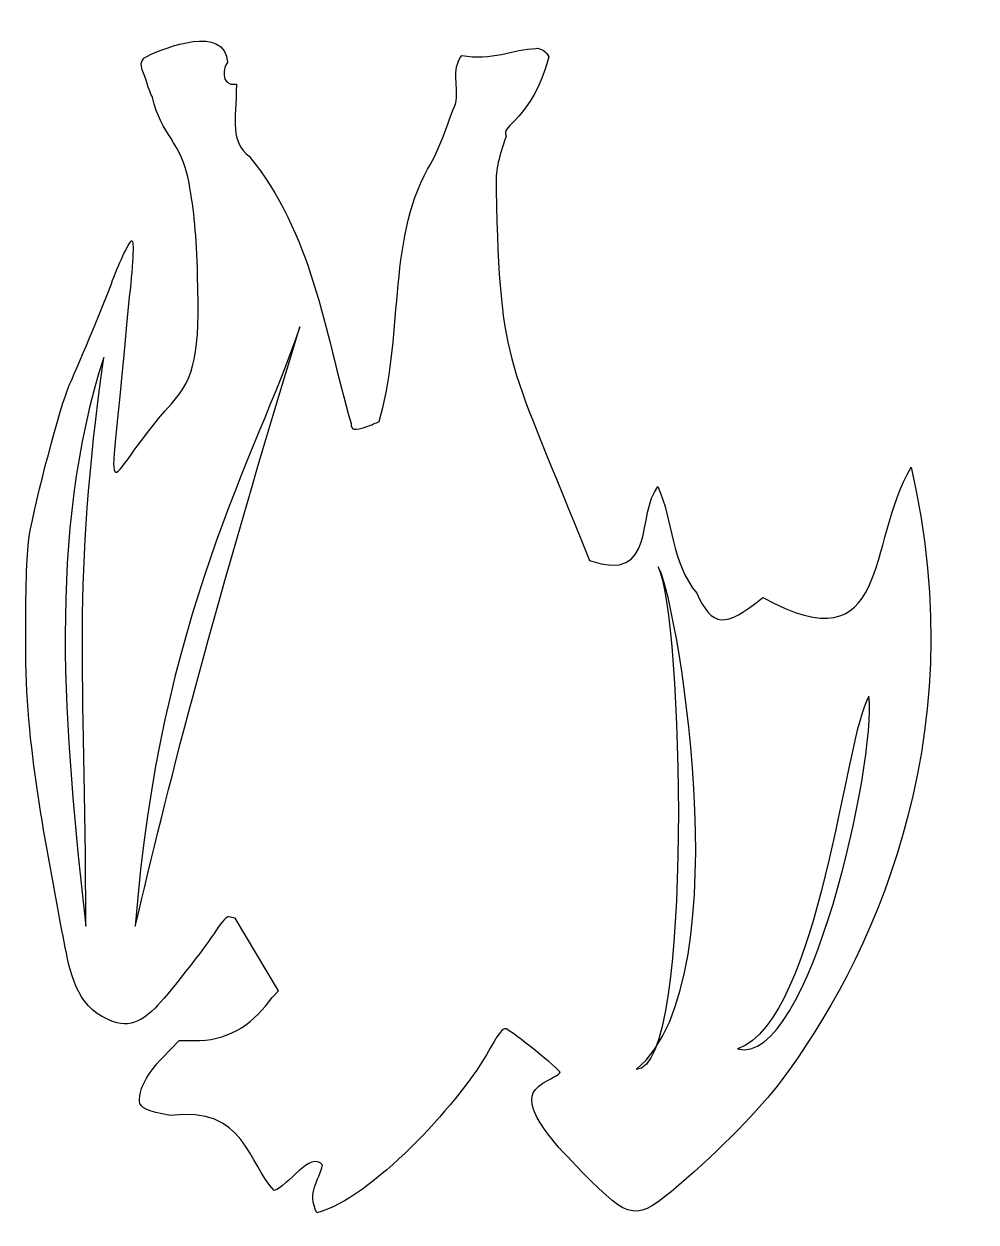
# Model space of a CAD drawing. Header units: centimetres. Extents: x -10.7 to 9.6, y -13.3 to 12.2.
import ezdxf

# ---------------------------------------------------------------- set-up
doc = ezdxf.new("R2010")
doc.units = ezdxf.units.CM
doc.header["$MEASUREMENT"] = 0
doc.layers.add('Layer 1', color=7, linetype='Continuous')

msp = doc.modelspace()

# ---------------------------------------------------------------- linework, layer by layer
at = {"layer": 'Layer 1'}
for points, knots in [([(-1.3502, 11.50938), (-1.60033, 11.18191), (-1.39764, 10.84895), (-1.48828, 10.47172), (-1.48828, 10.47172), (-1.60735, 10.21317), (-1.7946, 9.5511), (-2.08111, 9.08845), (-2.08111, 9.08845), (-2.94246, 7.54512), (-2.59161, 5.40717), (-3.11629, 3.71575), (-3.11629, 3.71575), (-3.13066, 3.70138), (-3.23818, 3.65648), (-3.35524, 3.6157), (-3.35524, 3.6157), (-3.65202, 3.51233), (-3.71084, 3.52139), (-3.7116, 3.66862), (-3.7116, 3.66862), (-4.29012, 5.68716), (-4.54027, 7.72666), (-5.88284, 9.36295), (-5.88284, 9.36295), (-6.28435, 9.68022), (-6.16736, 10.0769), (-6.15238, 10.89919), (-6.15238, 10.89919), (-6.52339, 10.8431), (-6.42486, 11.28971), (-6.3409, 11.35477), (-6.3409, 11.35477), (-6.40282, 12.17846), (-7.66707, 11.67856), (-8.05077, 11.4945), (-8.05077, 11.4945), (-8.29116, 11.38393), (-8.13568, 11.17765), (-8.07888, 10.98352), (-8.07888, 10.98352), (-8.04332, 10.85803), (-7.98125, 10.69153), (-7.9408, 10.6131), (-7.9408, 10.6131), (-7.74947, 9.79542), (-7.33829, 9.70134), (-7.16276, 8.79409), (-7.16276, 8.79409), (-7.05258, 8.18595), (-7.00743, 7.69855), (-6.98003, 6.81798), (-6.98003, 6.81798), (-6.92875, 5.16965), (-7.03723, 4.64285), (-7.53896, 4.09194), (-7.53896, 4.09194), (-9.11198, 2.35463), (-8.87969, 1.27246), (-8.4526, 6.22101), (-8.4526, 6.22101), (-8.35626, 7.01646), (-8.32697, 7.59869), (-8.3848, 7.56294), (-8.3848, 7.56294), (-8.44841, 7.52363), (-8.67563, 7.04335), (-8.81723, 6.64847), (-8.81723, 6.64847), (-8.93579, 6.31782), (-9.45675, 5.0611), (-9.71351, 4.4855), (-9.71351, 4.4855), (-9.89636, 4.07559), (-10.43508, 2.04415), (-10.56596, 1.27164), (-10.56596, 1.27164), (-10.61609, 0.97579), (-10.64045, 0.28476), (-10.63955, -0.82353), (-10.63955, -0.82353), (-10.67893, -3.0137), (-10.25402, -5.0172), (-9.8706, -7.1264), (-9.8706, -7.1264), (-9.73686, -7.74351), (-9.67368, -8.49777), (-9.11819, -8.88753), (-9.11819, -8.88753), (-8.61831, -9.21592), (-8.30297, -9.18759), (-7.8854, -8.77591), (-7.8854, -8.77591), (-7.63915, -8.53313), (-6.81447, -7.48196), (-6.57571, -7.10655), (-6.57571, -7.10655), (-6.47308, -6.94518), (-6.35794, -6.82269), (-6.31939, -6.83453), (-6.31939, -6.83453), (-6.28084, -6.84636), (-6.21832, -6.85727), (-6.18048, -6.85851), (-6.18048, -6.85851), (-6.18048, -6.85851), (-5.25444, -8.40798), (-5.25444, -8.40798), (-5.25444, -8.40798), (-5.25444, -8.40798), (-5.39004, -8.55185), (-5.39004, -8.55185), (-5.39004, -8.55185), (-5.75693, -9.06032), (-6.26339, -9.44775), (-6.93703, -9.46549), (-6.93703, -9.46549), (-6.93703, -9.46549), (-7.37525, -9.46549), (-7.37525, -9.46549), (-7.37525, -9.46549), (-7.37525, -9.46549), (-7.72996, -9.83591), (-7.72996, -9.83591), (-7.72996, -9.83591), (-8.0679, -10.18915), (-8.21696, -10.47288), (-8.21696, -10.76278), (-8.21696, -10.76278), (-8.21696, -10.89658), (-8.05859, -10.9694), (-7.56129, -11.06374), (-7.56129, -11.06374), (-5.97459, -10.83989), (-5.88655, -12.12044), (-5.34789, -12.65951), (-5.34789, -12.65951), (-5.07336, -12.58828), (-4.56795, -11.79884), (-4.31767, -12.11794), (-4.31767, -12.11794), (-4.39292, -12.45332), (-4.65978, -12.69689), (-4.43839, -13.13741), (-4.43839, -13.13741), (-3.2693, -12.81996), (-1.46907, -10.85324), (-0.82683, -9.76811), (-0.82683, -9.76811), (-0.57762, -9.31439), (-0.48619, -9.19436), (-0.41176, -9.22075), (-0.41176, -9.22075), (-0.27283, -9.27002), (0.73835, -10.08571), (0.73835, -10.14845), (0.73835, -10.14845), (0.73835, -10.1649), (0.62651, -10.23781), (0.48948, -10.31051), (0.48948, -10.31051), (0.15405, -10.48845), (0.07665, -10.63994), (0.17363, -10.92732), (0.17363, -10.92732), (0.27942, -11.24077), (0.58423, -11.63457), (1.21708, -12.27421), (1.21708, -12.27421), (2.24899, -13.31723), (2.35187, -13.3313), (3.26925, -12.54706), (3.26925, -12.54706), (4.15505, -11.78979), (5.002, -10.92525), (5.45042, -10.32123), (5.45042, -10.32123), (7.29215, -7.88212), (9.59939, -3.14105), (8.21449, 2.74174), (8.21449, 2.74174), (7.26403, 1.132), (7.79327, -1.53296), (5.05987, -0.03432), (5.05987, -0.03432), (4.24472, -0.69414), (3.98277, -0.66524), (3.65042, 0.0587), (3.65042, 0.0587), (3.10639, 0.70728), (3.15021, 1.59285), (2.82443, 2.32833), (2.82443, 2.32833), (2.35984, 1.76475), (2.81553, 0.25053), (1.36343, 0.75571), (1.36343, 0.75571), (-0.34293, 5.07324), (-0.54055, 4.77941), (-0.62425, 8.64525), (-0.62425, 8.64525), (-0.62555, 9.09534), (-0.59917, 9.23615), (-0.40762, 9.78627), (-0.40762, 9.78627), (-0.543, 10.03884), (0.13902, 10.11573), (0.50106, 11.4796), (0.50106, 11.4796), (0.46392, 11.56883), (0.32235, 11.68181), (0.22573, 11.65654), (0.22573, 11.65654), (-0.25205, 11.6441), (-0.73514, 11.38336), (-1.35019, 11.50937), (-1.35019, 11.50937), (-1.35019, 11.50937), (-1.3502, 11.50938), (-1.3502, 11.50938)], [0, 0, 0, 0, 0.01785714, 0.01785714, 0.01785714, 0.01785714, 0.03571429, 0.03571429, 0.03571429, 0.03571429, 0.05357143, 0.05357143, 0.05357143, 0.05357143, 0.07142857, 0.07142857, 0.07142857, 0.07142857, 0.08928571, 0.08928571, 0.08928571, 0.08928571, 0.10714286, 0.10714286, 0.10714286, 0.10714286, 0.125, 0.125, 0.125, 0.125, 0.14285714, 0.14285714, 0.14285714, 0.14285714, 0.16071429, 0.16071429, 0.16071429, 0.16071429, 0.17857143, 0.17857143, 0.17857143, 0.17857143, 0.19642857, 0.19642857, 0.19642857, 0.19642857, 0.21428571, 0.21428571, 0.21428571, 0.21428571, 0.23214286, 0.23214286, 0.23214286, 0.23214286, 0.25, 0.25, 0.25, 0.25, 0.26785714, 0.26785714, 0.26785714, 0.26785714, 0.28571429, 0.28571429, 0.28571429, 0.28571429, 0.30357143, 0.30357143, 0.30357143, 0.30357143, 0.32142857, 0.32142857, 0.32142857, 0.32142857, 0.33928571, 0.33928571, 0.33928571, 0.33928571, 0.35714286, 0.35714286, 0.35714286, 0.35714286, 0.375, 0.375, 0.375, 0.375, 0.39285714, 0.39285714, 0.39285714, 0.39285714, 0.41071429, 0.41071429, 0.41071429, 0.41071429, 0.42857143, 0.42857143, 0.42857143, 0.42857143, 0.44642857, 0.44642857, 0.44642857, 0.44642857, 0.46428571, 0.46428571, 0.46428571, 0.46428571, 0.48214286, 0.48214286, 0.48214286, 0.48214286, 0.5, 0.5, 0.5, 0.5, 0.51785714, 0.51785714, 0.51785714, 0.51785714, 0.53571429, 0.53571429, 0.53571429, 0.53571429, 0.55357143, 0.55357143, 0.55357143, 0.55357143, 0.57142857, 0.57142857, 0.57142857, 0.57142857, 0.58928571, 0.58928571, 0.58928571, 0.58928571, 0.60714286, 0.60714286, 0.60714286, 0.60714286, 0.625, 0.625, 0.625, 0.625, 0.64285714, 0.64285714, 0.64285714, 0.64285714, 0.66071429, 0.66071429, 0.66071429, 0.66071429, 0.67857143, 0.67857143, 0.67857143, 0.67857143, 0.69642857, 0.69642857, 0.69642857, 0.69642857, 0.71428571, 0.71428571, 0.71428571, 0.71428571, 0.73214286, 0.73214286, 0.73214286, 0.73214286, 0.75, 0.75, 0.75, 0.75, 0.76785714, 0.76785714, 0.76785714, 0.76785714, 0.78571429, 0.78571429, 0.78571429, 0.78571429, 0.80357143, 0.80357143, 0.80357143, 0.80357143, 0.82142857, 0.82142857, 0.82142857, 0.82142857, 0.83928571, 0.83928571, 0.83928571, 0.83928571, 0.85714286, 0.85714286, 0.85714286, 0.85714286, 0.875, 0.875, 0.875, 0.875, 0.89285714, 0.89285714, 0.89285714, 0.89285714, 0.91071429, 0.91071429, 0.91071429, 0.91071429, 0.92857143, 0.92857143, 0.92857143, 0.92857143, 0.94642857, 0.94642857, 0.94642857, 0.94642857, 0.96428571, 0.96428571, 0.96428571, 0.96428571, 1, 1, 1, 1]), ([(-4.80629, 5.72631), (-6.88962, -1.14242), (-7.59171, -4.01797), (-8.30854, -7.03503), (-8.30854, -7.03503), (-7.79333, -0.38759), (-5.74, 2.9394), (-4.80629, 5.72631)], [0, 0, 0, 0, 0.33333333, 0.33333333, 0.33333333, 0.33333333, 1, 1, 1, 1]), ([(-8.9793, 5.08), (-9.66989, 0.05406), (-9.37126, -1.27732), (-9.36096, -7.03391), (-9.36096, -7.03391), (-9.82971, -2.84695), (-10.18999, 1.3129), (-8.9793, 5.08)], [0, 0, 0, 0, 0.33333333, 0.33333333, 0.33333333, 0.33333333, 1, 1, 1, 1]), ([(2.82691, 0.61681), (3.14264, 0.32114), (4.70162, -8.11844), (2.36224, -10.08559), (2.36224, -10.08559), (3.60938, -10.04463), (3.34563, -0.35292), (2.82691, 0.61681)], [0, 0, 0, 0, 0.33333333, 0.33333333, 0.33333333, 0.33333333, 1, 1, 1, 1]), ([(7.31924, -2.13536), (7.47609, -3.52424), (6.05202, -10.04264), (4.51942, -9.64654), (4.51942, -9.64654), (6.28844, -8.98805), (6.7959, -2.95706), (7.31924, -2.13536)], [0, 0, 0, 0, 0.33333333, 0.33333333, 0.33333333, 0.33333333, 1, 1, 1, 1])]:
    msp.add_open_spline(points, degree=3, knots=knots, dxfattribs=at)

doc.saveas('drawing.dxf')
